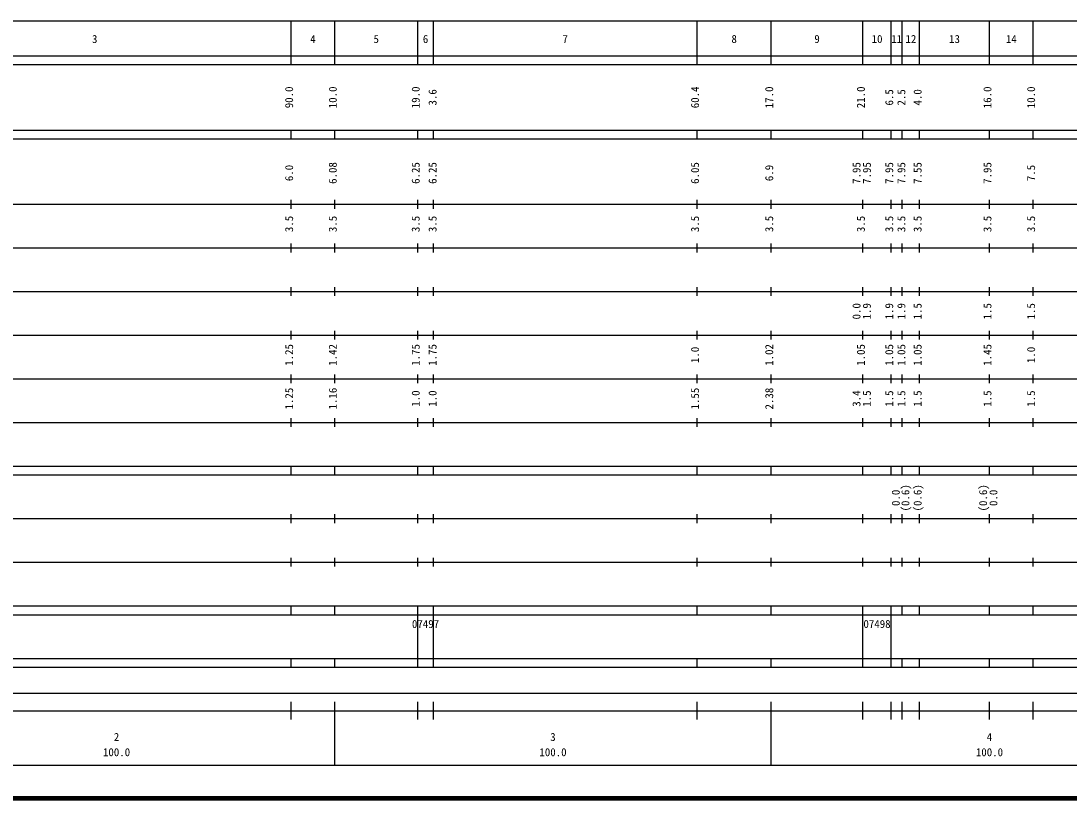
# Model space of a CAD drawing. Units: millimetres on the paper, enlarged 1000 times. Extents: x 40000 to 680000, y 20000 to 380000.
# Drawn here: x 196101 to 436234, y 20000 to 198000 of the extents above; entities that cross this region are included whole.
import ezdxf
from ezdxf.enums import TextEntityAlignment as Align

# ---------------------------------------------------------------- set-up
doc = ezdxf.new("R2010")
doc.units = ezdxf.units.MM
doc.header["$LTSCALE"] = 1000
doc.layers.add('M-TTL', color=2, linetype='Continuous', lineweight=140)
doc.layers.add('M-TTL-BAND', color=7, linetype='Continuous', lineweight=25)
doc.styles.add('ＭＳ ゴシック', font='')
doc.styles.get('ＭＳ ゴシック').set_extended_font_data('MS Gothic')

msp = doc.modelspace()

# ---------------------------------------------------------------- linework, layer by layer
at = {"layer": 'M-TTL'}
msp.add_line((40000, 20000), (680000, 20000), dxfattribs=at)
at = {"layer": 'M-TTL-BAND'}
for p, q in [((68000, 198000), (579000, 198000)), ((258000, 188000), (258000, 198000)), ((268000, 188000), (268000, 198000)), ((287000, 188000), (287000, 198000)), ((290600, 188000), (290600, 198000)), ((351000, 188000), (351000, 198000)), ((368000, 188000), (368000, 198000)), ((389000, 188000), (389000, 198000)), ((395500, 188000), (395500, 198000)), ((398000, 188000), (398000, 198000)), ((402000, 188000), (402000, 198000)), ((418000, 188000), (418000, 198000)), ((428000, 188000), (428000, 198000)), ((40000, 190000), (579000, 190000)), ((40000, 188000), (579000, 188000)), ((40000, 173000), (579000, 173000)), ((258000, 171000), (258000, 173000)), ((268000, 171000), (268000, 173000)), ((287000, 171000), (287000, 173000)), ((290600, 171000), (290600, 173000)), ((351000, 171000), (351000, 173000)), ((368000, 171000), (368000, 173000)), ((389000, 171000), (389000, 173000)), ((395500, 171000), (395500, 173000)), ((398000, 171000), (398000, 173000)), ((402000, 171000), (402000, 173000)), ((418000, 171000), (418000, 173000)), ((428000, 171000), (428000, 173000)), ((40000, 171000), (579000, 171000)), ((258000, 155000), (258000, 157000)), ((268000, 155000), (268000, 157000)), ((287000, 155000), (287000, 157000)), ((290600, 155000), (290600, 157000)), ((351000, 155000), (351000, 157000)), ((368000, 155000), (368000, 157000)), ((389000, 155000), (389000, 157000)), ((395500, 155000), (395500, 157000)), ((398000, 155000), (398000, 157000)), ((402000, 155000), (402000, 157000)), ((418000, 155000), (418000, 157000)), ((428000, 155000), (428000, 157000)), ((40000, 156000), (579000, 156000)), ((258000, 145000), (258000, 147000)), ((268000, 145000), (268000, 147000)), ((287000, 145000), (287000, 147000)), ((290600, 145000), (290600, 147000)), ((351000, 145000), (351000, 147000)), ((368000, 145000), (368000, 147000)), ((389000, 145000), (389000, 147000)), ((395500, 145000), (395500, 147000)), ((398000, 145000), (398000, 147000)), ((402000, 145000), (402000, 147000)), ((418000, 145000), (418000, 147000)), ((428000, 145000), (428000, 147000)), ((46000, 146000), (579000, 146000)), ((258000, 135000), (258000, 137000)), ((268000, 135000), (268000, 137000)), ((287000, 135000), (287000, 137000)), ((290600, 135000), (290600, 137000)), ((351000, 135000), (351000, 137000)), ((368000, 135000), (368000, 137000)), ((389000, 135000), (389000, 137000)), ((395500, 135000), (395500, 137000)), ((398000, 135000), (398000, 137000)), ((402000, 135000), (402000, 137000)), ((418000, 135000), (418000, 137000)), ((428000, 135000), (428000, 137000)), ((52000, 136000), (579000, 136000)), ((46000, 126000), (579000, 126000)), ((258000, 125000), (258000, 127000)), ((268000, 125000), (268000, 127000)), ((287000, 125000), (287000, 127000)), ((290600, 125000), (290600, 127000)), ((351000, 125000), (351000, 127000)), ((368000, 125000), (368000, 127000)), ((389000, 125000), (389000, 127000)), ((395500, 125000), (395500, 127000)), ((398000, 125000), (398000, 127000)), ((402000, 125000), (402000, 127000)), ((418000, 125000), (418000, 127000)), ((428000, 125000), (428000, 127000)), ((52000, 116000), (579000, 116000)), ((258000, 115000), (258000, 117000)), ((268000, 115000), (268000, 117000)), ((287000, 115000), (287000, 117000)), ((290600, 115000), (290600, 117000)), ((351000, 115000), (351000, 117000)), ((368000, 115000), (368000, 117000)), ((389000, 115000), (389000, 117000)), ((395500, 115000), (395500, 117000)), ((398000, 115000), (398000, 117000)), ((402000, 115000), (402000, 117000)), ((418000, 115000), (418000, 117000)), ((428000, 115000), (428000, 117000)), ((46000, 106000), (579000, 106000)), ((258000, 105000), (258000, 107000)), ((268000, 105000), (268000, 107000)), ((287000, 105000), (287000, 107000)), ((290600, 105000), (290600, 107000)), ((351000, 105000), (351000, 107000)), ((368000, 105000), (368000, 107000)), ((389000, 105000), (389000, 107000)), ((395500, 105000), (395500, 107000)), ((398000, 105000), (398000, 107000)), ((402000, 105000), (402000, 107000)), ((418000, 105000), (418000, 107000)), ((428000, 105000), (428000, 107000)), ((40000, 96000), (579000, 96000)), ((40000, 94000), (579000, 94000)), ((258000, 94000), (258000, 96000)), ((268000, 94000), (268000, 96000)), ((287000, 94000), (287000, 96000)), ((290600, 94000), (290600, 96000)), ((351000, 94000), (351000, 96000)), ((368000, 94000), (368000, 96000)), ((389000, 94000), (389000, 96000)), ((395500, 94000), (395500, 96000)), ((398000, 94000), (398000, 96000)), ((402000, 94000), (402000, 96000)), ((418000, 94000), (418000, 96000)), ((428000, 94000), (428000, 96000)), ((258000, 83000), (258000, 85000)), ((268000, 83000), (268000, 85000)), ((287000, 83000), (287000, 85000)), ((290600, 83000), (290600, 85000)), ((351000, 83000), (351000, 85000)), ((368000, 83000), (368000, 85000)), ((389000, 83000), (389000, 85000)), ((395500, 83000), (395500, 85000)), ((398000, 83000), (398000, 85000)), ((402000, 83000), (402000, 85000)), ((418000, 83000), (418000, 85000)), ((428000, 83000), (428000, 85000)), ((49000, 84000), (579000, 84000)), ((258000, 73000), (258000, 75000)), ((268000, 73000), (268000, 75000)), ((287000, 73000), (287000, 75000)), ((290600, 73000), (290600, 75000)), ((351000, 73000), (351000, 75000)), ((368000, 73000), (368000, 75000)), ((389000, 73000), (389000, 75000)), ((395500, 73000), (395500, 75000)), ((398000, 73000), (398000, 75000)), ((402000, 73000), (402000, 75000)), ((418000, 73000), (418000, 75000)), ((428000, 73000), (428000, 75000)), ((40000, 74000), (579000, 74000)), ((40000, 64000), (579000, 64000)), ((258000, 62000), (258000, 64000)), ((268000, 62000), (268000, 64000)), ((287000, 62000), (287000, 64000)), ((290600, 62000), (290600, 64000)), ((351000, 62000), (351000, 64000)), ((368000, 62000), (368000, 64000)), ((389000, 62000), (389000, 64000)), ((395500, 62000), (395500, 64000)), ((398000, 62000), (398000, 64000)), ((402000, 62000), (402000, 64000)), ((418000, 62000), (418000, 64000)), ((428000, 62000), (428000, 64000)), ((40000, 62000), (579000, 62000)), ((287000, 52000), (287000, 62000)), ((290600, 52000), (290600, 62000)), ((389000, 52000), (389000, 62000)), ((395500, 52000), (395500, 62000)), ((40000, 52000), (579000, 52000)), ((258000, 50000), (258000, 52000)), ((268000, 50000), (268000, 52000)), ((287000, 50000), (287000, 52000)), ((290600, 50000), (290600, 52000)), ((351000, 50000), (351000, 52000)), ((368000, 50000), (368000, 52000)), ((389000, 50000), (389000, 52000)), ((395500, 50000), (395500, 52000)), ((398000, 50000), (398000, 52000)), ((402000, 50000), (402000, 52000)), ((418000, 50000), (418000, 52000)), ((428000, 50000), (428000, 52000)), ((40000, 50000), (579000, 50000)), ((71000, 44000), (513000, 44000)), ((258000, 38000), (258000, 42000)), ((268000, 27500), (268000, 42000)), ((287000, 38000), (287000, 42000)), ((290600, 38000), (290600, 42000)), ((351000, 38000), (351000, 42000)), ((368000, 27500), (368000, 42000)), ((389000, 38000), (389000, 42000)), ((395500, 38000), (395500, 42000)), ((398000, 38000), (398000, 42000)), ((402000, 38000), (402000, 42000)), ((418000, 38000), (418000, 42000)), ((428000, 38000), (428000, 42000)), ((40000, 40000), (579000, 40000)), ((68000, 27500), (579000, 27500))]:
    msp.add_line(p, q, dxfattribs=at)

# ---------------------------------------------------------------- texts
at = {"layer": 'M-TTL-BAND', "style": 'ＭＳ ゴシック'}
for s, p in [('3', (213000, 192405)), ('4', (263000, 192405)), ('5', (277500, 192405)), ('6', (288800, 192405)), ('7', (320800, 192405)), ('8', (359500, 192405)), ('9', (378500, 192405)), ('10', (392250, 192405)), ('11', (396750, 192405)), ('12', (400000, 192405)), ('13', (410000, 192405)), ('14', (423000, 192405)), ('2', (218000, 32523)), ('3', (318000, 32523)), ('4', (418000, 32523)), ('100.0', (218000, 29033)), ('100.0', (318000, 29033)), ('100.0', (418000, 29033))]:
    msp.add_text(s, height=1833, dxfattribs=at).set_placement(p, align=Align.BOTTOM_CENTER)
for s, p in [('90.0', (259000, 180500)), ('10.0', (269000, 180500)), ('19.0', (288000, 180500)), ('60.4', (352000, 180500)), ('17.0', (369000, 180500)), ('21.0', (390000, 180500)), ('16.0', (419000, 180500)), ('10.0', (429000, 180500)), ('3.6', (291869, 180500)), ('6.5', (396500, 180500)), ('2.5', (399279, 180500)), ('4.0', (403000, 180500)), ('6.0', (259000, 163174)), ('6.08', (269000, 163174)), ('6.25', (288000, 163174)), ('6.25', (291869, 163174)), ('6.05', (352000, 163174)), ('6.9', (369000, 163174)), ('7.95', (389000, 163174)), ('7.95', (391370, 163174)), ('7.95', (396500, 163174)), ('7.95', (399279, 163174)), ('7.55', (403000, 163174)), ('7.95', (419000, 163174)), ('7.5', (429000, 163174)), ('3.5', (259000, 151500)), ('3.5', (269000, 151500)), ('3.5', (288000, 151500)), ('3.5', (291869, 151500)), ('3.5', (352000, 151500)), ('3.5', (369000, 151500)), ('3.5', (390000, 151500)), ('3.5', (396500, 151500)), ('3.5', (399279, 151500)), ('3.5', (403000, 151500)), ('3.5', (419000, 151500)), ('3.5', (429000, 151500)), ('0.0', (389000, 131500)), ('1.9', (391370, 131500)), ('1.9', (396500, 131500)), ('1.9', (399279, 131500)), ('1.5', (403000, 131500)), ('1.5', (419000, 131500)), ('1.5', (429000, 131500)), ('1.25', (259000, 121500)), ('1.42', (269000, 121500)), ('1.75', (288000, 121500)), ('1.75', (291869, 121500)), ('1.0', (352000, 121500)), ('1.02', (369000, 121500)), ('1.05', (390000, 121500)), ('1.05', (396500, 121500)), ('1.05', (399279, 121500)), ('1.05', (403000, 121500)), ('1.45', (419000, 121500)), ('1.0', (429000, 121500)), ('1.25', (259000, 111500)), ('1.16', (269000, 111500)), ('1.0', (288000, 111500)), ('1.0', (291869, 111500)), ('1.55', (352000, 111500)), ('2.38', (369000, 111500)), ('3.4', (389000, 111500)), ('1.5', (391370, 111500)), ('1.5', (396500, 111500)), ('1.5', (399279, 111500)), ('1.5', (403000, 111500)), ('1.5', (419000, 111500)), ('1.5', (429000, 111500)), ('(0.6)', (400198, 88764)), ('(0.6)', (403000, 88764)), ('(0.6)', (418000, 88764)), ('0.0', (398000, 88764)), ('0.0', (420370, 88764))]:
    msp.add_text(s, height=1833, rotation=90, dxfattribs=at).set_placement(p, align=Align.BOTTOM_CENTER)
for s, p in [('07497', (285675, 58405)), ('07498', (389125, 58405))]:
    msp.add_text(s, height=1833, dxfattribs=at).set_placement(p, align=Align.BOTTOM_LEFT)

doc.saveas('drawing.dxf')
